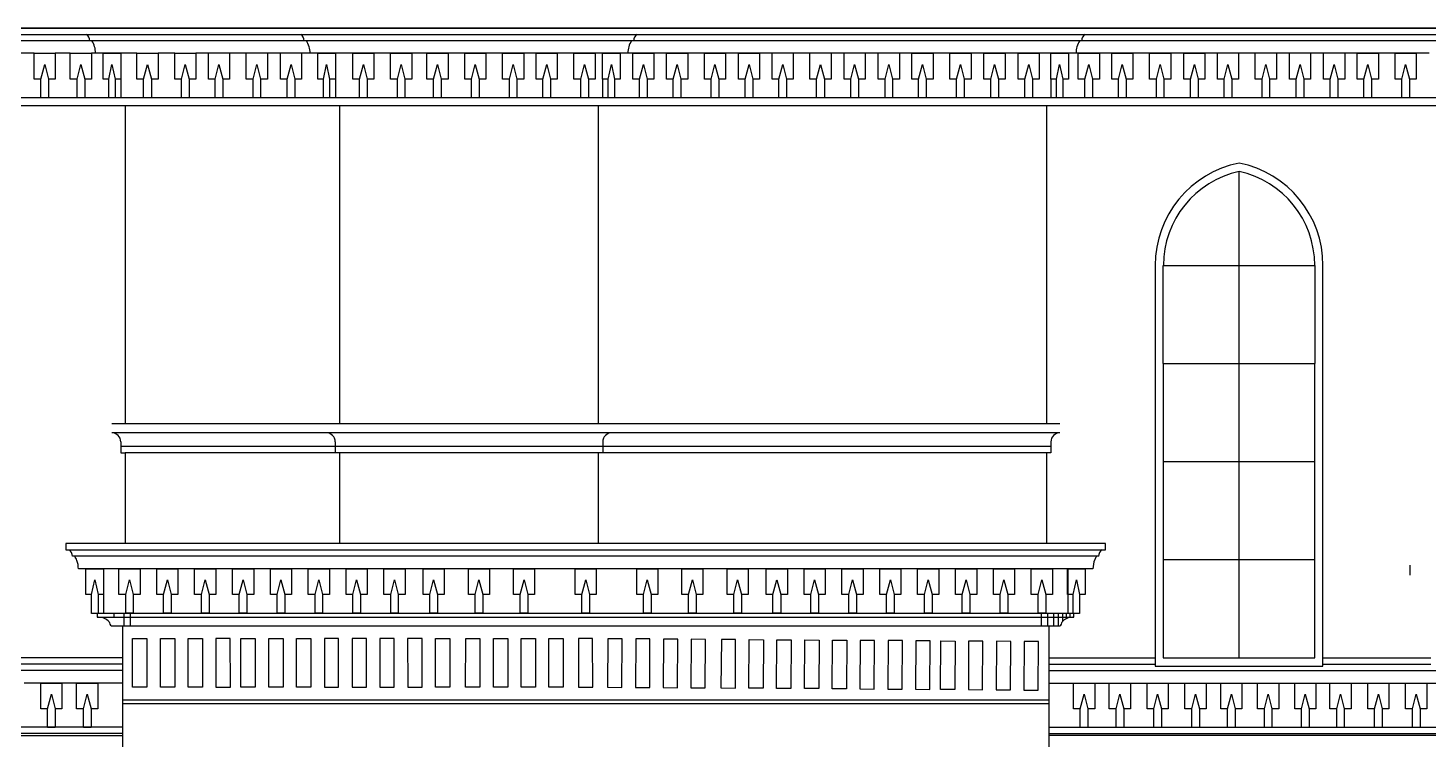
# Model space of a CAD drawing. Header units: inches. Extents: x 323.8 to 359.6, y 89.7 to 114.
# Drawn here: x 336.61 to 347.71, y 107.79 to 113.42 of the extents above; entities that cross this region are included whole.
import ezdxf

# ---------------------------------------------------------------- set-up
doc = ezdxf.new("R2010")
doc.units = ezdxf.units.IN
for name, color, linetype, lineweight in [('01_ORIGINAL_ENVELOPE', 7, 'Continuous', 25), ('02_ISLAMIC_WINDOWS', 7, 'Continuous', 25), ('05_ISLAMIC_FRIEZES', 7, 'Continuous', 25)]:
    doc.layers.add(name, color=color, linetype=linetype, lineweight=lineweight)

msp = doc.modelspace()

# ---------------------------------------------------------------- linework, layer by layer
at = {"layer": '01_ORIGINAL_ENVELOPE'}
for points in [[(348.734, 113.422), (345.019, 113.422), (337.05, 113.422), (333.334, 113.422)], [(333.334, 113.422), (333.384, 113.422), (337.05, 113.422), (345.019, 113.422), (348.685, 113.422), (348.734, 113.422)], [(333.334, 113.372), (337.05, 113.372), (345.019, 113.372), (348.734, 113.372)], [(333.334, 113.322), (337.104, 113.322), (344.965, 113.322), (348.734, 113.322)], [(336.663, 113.222), (336.531, 113.222)], [(336.663, 113.222), (336.831, 113.222)], [(336.95, 113.222), (336.831, 113.222)], [(336.95, 113.222), (337.118, 113.222)], [(337.478, 113.222), (337.15, 113.222), (337.118, 113.222)], [(337.349, 113.222), (337.349, 113.017)], [(337.478, 113.222), (337.645, 113.222)], [(337.778, 113.222), (337.645, 113.222)], [(337.778, 113.222), (337.945, 113.222)], [(338.044, 113.222), (337.945, 113.222)], [(338.212, 113.222), (338.044, 113.222)], [(338.344, 113.222), (338.212, 113.222)], [(338.512, 113.222), (338.344, 113.222)], [(338.615, 113.222), (338.512, 113.222)], [(338.783, 113.222), (338.615, 113.222)], [(342.511, 113.222), (338.783, 113.222)], [(342.679, 113.222), (342.511, 113.222)], [(342.811, 113.222), (342.679, 113.222)], [(342.979, 113.222), (342.811, 113.222)], [(343.081, 113.222), (342.979, 113.222)], [(343.249, 113.222), (343.081, 113.222)], [(343.352, 113.222), (343.249, 113.222)], [(343.52, 113.222), (343.352, 113.222)], [(343.619, 113.222), (343.52, 113.222)], [(343.787, 113.222), (343.619, 113.222)], [(343.919, 113.222), (343.787, 113.222)], [(344.087, 113.222), (343.919, 113.222)], [(344.189, 113.222), (344.087, 113.222)], [(344.357, 113.222), (344.189, 113.222)], [(344.46, 113.222), (344.357, 113.222)], [(344.628, 113.222), (344.46, 113.222)], [(346.039, 113.222), (344.919, 113.222), (344.628, 113.222)], [(346.207, 113.222), (346.039, 113.222)], [(346.339, 113.222), (346.207, 113.222)], [(346.507, 113.222), (346.339, 113.222)], [(346.61, 113.222), (346.507, 113.222)], [(346.778, 113.222), (346.61, 113.222)], [(346.881, 113.222), (346.778, 113.222)], [(347.049, 113.222), (346.881, 113.222)], [(347.147, 113.222), (347.049, 113.222)], [(347.315, 113.222), (347.147, 113.222)], [(347.447, 113.222), (347.315, 113.222)], [(347.615, 113.222), (347.447, 113.222)], [(347.718, 113.222), (347.615, 113.222)], [(337.349, 113.017), (337.349, 112.872)], [(337.35, 113.017), (337.35, 112.872)], [(339.05, 113.017), (339.05, 112.872)], [(341.168, 113.017), (341.168, 112.872)], [(344.719, 113.017), (344.719, 112.872)], [(336.477, 112.872), (336.717, 112.872)], [(336.717, 112.872), (336.777, 112.872)], [(336.777, 112.872), (337.004, 112.872)], [(337.004, 112.872), (337.064, 112.872)], [(337.064, 112.872), (337.255, 112.872)], [(337.255, 112.872), (337.3, 112.872), (337.305, 112.872)], [(337.305, 112.872), (337.349, 112.872)], [(337.349, 112.872), (337.349, 112.872)], [(337.349, 112.872), (337.35, 112.872)], [(337.35, 112.872), (337.531, 112.872)], [(337.531, 112.872), (337.592, 112.872)], [(337.592, 112.872), (337.831, 112.872)], [(337.831, 112.872), (337.892, 112.872)], [(337.892, 112.872), (338.098, 112.872)], [(338.098, 112.872), (338.158, 112.872)], [(338.158, 112.872), (338.398, 112.872)], [(338.398, 112.872), (338.458, 112.872)], [(338.458, 112.872), (338.668, 112.872)], [(338.668, 112.872), (338.729, 112.872)], [(338.729, 112.872), (338.955, 112.872)], [(338.955, 112.872), (339.005, 112.872)], [(339.005, 112.872), (339.05, 112.872)], [(339.05, 112.872), (339.242, 112.872)], [(339.242, 112.872), (339.302, 112.872)], [(339.302, 112.872), (339.542, 112.872)], [(339.542, 112.872), (339.602, 112.872)], [(339.602, 112.872), (339.829, 112.872)], [(339.829, 112.872), (339.889, 112.872)], [(339.889, 112.872), (340.129, 112.872)], [(340.129, 112.872), (340.189, 112.872)], [(340.189, 112.872), (340.429, 112.872)], [(340.429, 112.872), (340.489, 112.872)], [(340.489, 112.872), (340.695, 112.872)], [(340.695, 112.872), (340.755, 112.872)], [(340.755, 112.872), (340.995, 112.872)], [(340.995, 112.872), (341.055, 112.872)], [(341.055, 112.872), (341.168, 112.872)], [(341.168, 112.872), (341.213, 112.872)], [(341.213, 112.872), (341.263, 112.872)], [(341.263, 112.872), (341.461, 112.872)], [(341.461, 112.872), (341.521, 112.872)], [(341.521, 112.872), (341.727, 112.872)], [(341.727, 112.872), (341.788, 112.872)], [(341.788, 112.872), (342.027, 112.872)], [(342.027, 112.872), (342.088, 112.872)], [(342.088, 112.872), (342.298, 112.872)], [(342.298, 112.872), (342.359, 112.872)], [(342.359, 112.872), (342.564, 112.872)], [(342.564, 112.872), (342.625, 112.872)], [(342.625, 112.872), (342.864, 112.872)], [(342.864, 112.872), (342.925, 112.872)], [(342.925, 112.872), (343.135, 112.872)], [(343.135, 112.872), (343.196, 112.872)], [(343.196, 112.872), (343.406, 112.872)], [(343.406, 112.872), (343.466, 112.872)], [(343.466, 112.872), (343.672, 112.872)], [(343.672, 112.872), (343.733, 112.872)], [(343.733, 112.872), (343.972, 112.872)], [(343.972, 112.872), (344.033, 112.872)], [(344.033, 112.872), (344.243, 112.872)], [(344.243, 112.872), (344.304, 112.872)], [(344.304, 112.872), (344.514, 112.872)], [(344.514, 112.872), (344.574, 112.872)], [(344.574, 112.872), (344.719, 112.872)], [(344.719, 112.872), (344.764, 112.872)], [(344.764, 112.872), (344.769, 112.872), (344.814, 112.872)], [(344.814, 112.872), (344.989, 112.872)], [(344.989, 112.872), (345.05, 112.872)], [(345.05, 112.872), (345.256, 112.872)], [(345.256, 112.872), (345.316, 112.872)], [(345.316, 112.872), (345.556, 112.872)], [(345.556, 112.872), (345.616, 112.872)], [(345.616, 112.872), (345.826, 112.872)], [(345.826, 112.872), (345.887, 112.872)], [(345.887, 112.872), (346.093, 112.872)], [(346.093, 112.872), (346.153, 112.872)], [(346.153, 112.872), (346.393, 112.872)], [(346.393, 112.872), (346.453, 112.872)], [(346.453, 112.872), (346.664, 112.872)], [(346.664, 112.872), (346.724, 112.872)], [(346.724, 112.872), (346.934, 112.872)], [(346.934, 112.872), (346.995, 112.872)], [(346.995, 112.872), (347.201, 112.872)], [(347.201, 112.872), (347.261, 112.872)], [(347.261, 112.872), (347.501, 112.872)], [(347.501, 112.872), (347.561, 112.872)], [(347.561, 112.872), (347.771, 112.872)], [(337.384, 112.807), (337.3, 112.807), (333.334, 112.807)], [(337.384, 112.807), (337.384, 110.288)], [(339.084, 112.807), (337.384, 112.807)], [(339.084, 112.807), (339.084, 110.288)], [(341.133, 112.807), (339.084, 112.807)], [(341.133, 112.807), (341.133, 110.288)], [(344.684, 112.807), (341.133, 112.807)], [(344.684, 112.807), (344.684, 110.288)], [(348.734, 112.807), (344.769, 112.807), (344.684, 112.807)], [(337.384, 110.288), (337.278, 110.288)], [(339.084, 110.288), (338.978, 110.288), (337.384, 110.288)], [(341.133, 110.288), (339.084, 110.288)], [(344.684, 110.288), (341.133, 110.288)], [(344.791, 110.288), (344.684, 110.288)], [(344.791, 110.216), (339.084, 110.216), (338.978, 110.216), (337.278, 110.216)], [(337.349, 110.146), (337.349, 110.11)], [(339.049, 110.11), (337.349, 110.11)], [(337.349, 110.11), (337.349, 110.059), (337.384, 110.059)], [(337.384, 110.059), (337.384, 109.34)], [(339.049, 110.059), (337.384, 110.059)], [(339.049, 110.146), (339.049, 110.11)], [(339.049, 110.11), (339.049, 110.059)], [(341.169, 110.11), (339.084, 110.11), (339.049, 110.11)], [(339.084, 110.059), (339.049, 110.059)], [(339.084, 110.059), (339.084, 109.34)], [(341.133, 110.059), (339.084, 110.059)], [(341.133, 110.059), (341.133, 109.34)], [(341.169, 110.059), (341.133, 110.059)], [(341.169, 110.146), (341.169, 110.11)], [(341.169, 110.11), (341.169, 110.059)], [(344.72, 110.11), (341.169, 110.11)], [(344.684, 110.059), (341.169, 110.059)], [(344.72, 110.11), (344.72, 110.059), (344.684, 110.059)], [(344.684, 110.059), (344.684, 109.34)], [(344.72, 110.146), (344.72, 110.11)], [(337.384, 109.34), (336.914, 109.34), (336.914, 109.29), (345.153, 109.29), (345.153, 109.34), (344.684, 109.34)], [(339.084, 109.34), (337.384, 109.34)], [(341.133, 109.34), (339.084, 109.34)], [(344.684, 109.34), (341.133, 109.34)], [(345.099, 109.24), (344.999, 109.24), (337.068, 109.24), (336.968, 109.24)], [(337.074, 109.14), (337.014, 109.14)], [(337.214, 109.14), (337.074, 109.14)], [(337.214, 109.14), (337.214, 108.936)], [(337.214, 109.14), (337.214, 109.14)], [(337.335, 109.14), (337.214, 109.14)], [(337.503, 109.14), (337.335, 109.14)], [(337.635, 109.14), (337.503, 109.14)], [(337.803, 109.14), (337.635, 109.14)], [(337.935, 109.14), (337.803, 109.14)], [(338.103, 109.14), (337.935, 109.14)], [(338.235, 109.14), (338.103, 109.14)], [(338.403, 109.14), (338.235, 109.14)], [(338.535, 109.14), (338.403, 109.14)], [(338.703, 109.14), (338.535, 109.14)], [(338.835, 109.14), (338.703, 109.14)], [(339.003, 109.14), (338.835, 109.14)], [(339.135, 109.14), (339.003, 109.14)], [(339.303, 109.14), (339.135, 109.14)], [(339.435, 109.14), (339.303, 109.14)], [(339.603, 109.14), (339.435, 109.14)], [(339.745, 109.14), (339.603, 109.14)], [(339.913, 109.14), (339.745, 109.14)], [(340.105, 109.14), (339.913, 109.14)], [(340.272, 109.14), (340.105, 109.14)], [(340.461, 109.14), (340.272, 109.14)], [(340.629, 109.14), (340.461, 109.14)], [(340.95, 109.14), (340.629, 109.14)], [(341.118, 109.14), (340.95, 109.14)], [(341.438, 109.14), (341.118, 109.14)], [(341.606, 109.14), (341.438, 109.14)], [(341.795, 109.14), (341.606, 109.14)], [(341.963, 109.14), (341.795, 109.14)], [(342.155, 109.14), (341.963, 109.14)], [(342.322, 109.14), (342.155, 109.14)], [(342.464, 109.14), (342.322, 109.14)], [(342.632, 109.14), (342.464, 109.14)], [(342.764, 109.14), (342.632, 109.14)], [(342.932, 109.14), (342.764, 109.14)], [(343.064, 109.14), (342.932, 109.14)], [(343.232, 109.14), (343.064, 109.14)], [(343.364, 109.14), (343.232, 109.14)], [(343.532, 109.14), (343.364, 109.14)], [(343.664, 109.14), (343.532, 109.14)], [(343.832, 109.14), (343.664, 109.14)], [(343.964, 109.14), (343.832, 109.14)], [(344.132, 109.14), (343.964, 109.14)], [(344.264, 109.14), (344.132, 109.14)], [(344.432, 109.14), (344.264, 109.14)], [(344.564, 109.14), (344.432, 109.14)], [(344.732, 109.14), (344.564, 109.14)], [(344.852, 109.14), (344.732, 109.14)], [(344.853, 109.14), (344.852, 109.14)], [(344.853, 109.14), (344.853, 108.936)], [(344.992, 109.14), (344.853, 109.14)], [(345.053, 109.14), (344.992, 109.14)], [(337.214, 108.936), (337.214, 108.79)], [(344.853, 108.936), (344.853, 108.79)], [(337.164, 108.788), (337.164, 108.79), (337.17, 108.79)], [(337.164, 108.788), (337.164, 108.757), (337.295, 108.757)], [(337.17, 108.79), (337.214, 108.79)], [(337.214, 108.79), (337.269, 108.79), (337.295, 108.79)], [(337.295, 108.79), (337.295, 108.757)], [(337.295, 108.79), (337.373, 108.79)], [(337.295, 108.757), (337.295, 108.755)], [(337.295, 108.757), (337.373, 108.757)], [(337.373, 108.79), (337.373, 108.757)], [(337.373, 108.79), (337.389, 108.79)], [(337.373, 108.757), (337.373, 108.692)], [(337.373, 108.757), (337.425, 108.757)], [(337.389, 108.79), (337.425, 108.79)], [(337.425, 108.79), (337.425, 108.789)], [(337.425, 108.79), (337.449, 108.79)], [(337.425, 108.789), (337.425, 108.757)], [(337.425, 108.757), (337.425, 108.689)], [(337.425, 108.757), (344.642, 108.757)], [(337.449, 108.79), (337.689, 108.79)], [(337.689, 108.79), (337.749, 108.79)], [(337.749, 108.79), (337.989, 108.79)], [(337.989, 108.79), (338.049, 108.79)], [(338.049, 108.79), (338.289, 108.79)], [(338.289, 108.79), (338.349, 108.79)], [(338.349, 108.79), (338.589, 108.79)], [(338.589, 108.79), (338.649, 108.79)], [(338.649, 108.79), (338.889, 108.79)], [(338.889, 108.79), (338.949, 108.79)], [(338.949, 108.79), (339.189, 108.79)], [(339.189, 108.79), (339.249, 108.79)], [(339.249, 108.79), (339.489, 108.79)], [(339.489, 108.79), (339.549, 108.79)], [(339.549, 108.79), (339.799, 108.79)], [(339.799, 108.79), (339.859, 108.79)], [(339.859, 108.79), (340.158, 108.79)], [(340.158, 108.79), (340.219, 108.79)], [(340.219, 108.79), (340.515, 108.79)], [(340.515, 108.79), (340.575, 108.79)], [(340.575, 108.79), (341.003, 108.79)], [(341.003, 108.79), (341.064, 108.79)], [(341.064, 108.79), (341.492, 108.79)], [(341.492, 108.79), (341.552, 108.79)], [(341.552, 108.79), (341.849, 108.79)], [(341.849, 108.79), (341.909, 108.79)], [(341.909, 108.79), (342.208, 108.79)], [(342.208, 108.79), (342.269, 108.79)], [(342.269, 108.79), (342.518, 108.79)], [(342.518, 108.79), (342.579, 108.79)], [(342.579, 108.79), (342.818, 108.79)], [(342.818, 108.79), (342.879, 108.79)], [(342.879, 108.79), (343.118, 108.79)], [(343.118, 108.79), (343.179, 108.79)], [(343.179, 108.79), (343.418, 108.79)], [(343.418, 108.79), (343.479, 108.79)], [(343.479, 108.79), (343.718, 108.79)], [(343.718, 108.79), (343.779, 108.79)], [(343.779, 108.79), (344.018, 108.79)], [(344.018, 108.79), (344.079, 108.79)], [(344.079, 108.79), (344.318, 108.79)], [(344.318, 108.79), (344.378, 108.79)], [(344.378, 108.79), (344.618, 108.79)], [(344.618, 108.79), (344.642, 108.79)], [(344.642, 108.79), (344.642, 108.789)], [(344.642, 108.79), (344.679, 108.79)], [(344.642, 108.789), (344.642, 108.757)], [(344.642, 108.757), (344.642, 108.689)], [(344.642, 108.757), (344.694, 108.757)], [(344.679, 108.79), (344.694, 108.79)], [(344.694, 108.79), (344.694, 108.757)], [(344.694, 108.79), (344.741, 108.79)], [(344.694, 108.757), (344.694, 108.692)], [(344.694, 108.757), (344.741, 108.757)], [(344.741, 108.79), (344.741, 108.757)], [(344.741, 108.79), (344.778, 108.79)], [(344.741, 108.757), (344.741, 108.689)], [(344.741, 108.757), (344.778, 108.757)], [(344.778, 108.79), (344.778, 108.757)], [(344.778, 108.79), (344.798, 108.79), (344.812, 108.79)], [(344.778, 108.757), (344.778, 108.689)], [(344.778, 108.757), (344.812, 108.757)], [(344.812, 108.79), (344.812, 108.757)], [(344.812, 108.79), (344.84, 108.79)], [(344.812, 108.757), (344.812, 108.725)], [(344.812, 108.757), (344.84, 108.757)], [(344.84, 108.79), (344.84, 108.757)], [(344.84, 108.79), (344.853, 108.79)], [(344.84, 108.757), (344.84, 108.744)], [(344.84, 108.757), (344.87, 108.757)], [(344.853, 108.79), (344.87, 108.79)], [(344.87, 108.79), (344.87, 108.757)], [(344.87, 108.79), (344.897, 108.79)], [(344.87, 108.757), (344.87, 108.754)], [(344.87, 108.757), (344.898, 108.757)], [(344.897, 108.79), (344.898, 108.79)], [(344.898, 108.79), (344.898, 108.788)], [(344.898, 108.79), (344.903, 108.79), (344.903, 108.788)], [(344.898, 108.757), (344.903, 108.757), (344.903, 108.788)], [(344.898, 108.788), (344.898, 108.757)], [(337.277, 108.689), (337.364, 108.689)], [(337.364, 108.689), (337.364, 108.436)], [(337.364, 108.689), (337.425, 108.689)], [(337.425, 108.689), (344.642, 108.689)], [(344.642, 108.689), (344.703, 108.689)], [(344.703, 108.689), (344.703, 108.436)], [(344.703, 108.689), (344.741, 108.689)], [(344.741, 108.689), (344.778, 108.689)], [(344.778, 108.689), (344.79, 108.689)], [(337.364, 108.436), (336.523, 108.436)], [(337.364, 108.386), (336.523, 108.386)], [(337.364, 108.436), (337.364, 108.386)], [(337.364, 108.386), (337.364, 108.336)], [(344.703, 108.436), (344.703, 108.386)], [(344.703, 108.436), (345.546, 108.436)], [(344.703, 108.386), (344.703, 108.336)], [(344.703, 108.386), (345.546, 108.386)], [(346.876, 108.436), (347.732, 108.436)], [(346.876, 108.386), (347.732, 108.386)], [(337.364, 108.336), (332.851, 108.336)], [(337.364, 108.336), (337.364, 108.236)], [(344.703, 108.336), (344.703, 108.236)], [(344.703, 108.336), (349.216, 108.336)], [(336.716, 108.236), (336.584, 108.236)], [(336.884, 108.236), (336.716, 108.236)], [(337, 108.236), (336.884, 108.236)], [(337.168, 108.236), (337, 108.236)], [(337.364, 108.236), (337.168, 108.236)], [(337.364, 108.236), (337.364, 108.101)], [(344.703, 108.236), (344.703, 108.101)], [(344.703, 108.236), (344.899, 108.236)], [(344.899, 108.236), (345.067, 108.236)], [(345.067, 108.236), (345.182, 108.236)], [(345.182, 108.236), (345.35, 108.236)], [(345.35, 108.236), (345.482, 108.236)], [(345.482, 108.236), (345.65, 108.236)], [(345.65, 108.236), (345.782, 108.236)], [(345.782, 108.236), (345.95, 108.236)], [(345.95, 108.236), (346.066, 108.236)], [(346.066, 108.236), (346.234, 108.236)], [(346.234, 108.236), (346.358, 108.236)], [(346.358, 108.236), (346.526, 108.236)], [(346.526, 108.236), (346.653, 108.236)], [(346.653, 108.236), (346.82, 108.236)], [(346.82, 108.236), (346.931, 108.236)], [(346.931, 108.236), (347.099, 108.236)], [(347.099, 108.236), (347.231, 108.236)], [(347.231, 108.236), (347.399, 108.236)], [(347.399, 108.236), (347.531, 108.236)], [(347.531, 108.236), (347.699, 108.236)], [(347.699, 108.236), (347.831, 108.236)], [(337.364, 108.101), (337.364, 108.072)], [(344.703, 108.101), (337.364, 108.101)], [(337.364, 108.072), (337.364, 107.886)], [(344.703, 108.072), (337.364, 108.072)], [(344.703, 108.101), (344.703, 108.072)], [(344.703, 108.072), (344.703, 107.886)], [(337.364, 107.836), (333.067, 107.836), (333.047, 107.836)], [(336.77, 107.886), (336.53, 107.886)], [(336.83, 107.886), (336.77, 107.886)], [(337.054, 107.886), (336.83, 107.886)], [(337.114, 107.886), (337.054, 107.886)], [(337.364, 107.886), (337.114, 107.886)], [(337.364, 107.886), (337.364, 107.836)], [(337.364, 107.836), (337.364, 107.821)], [(344.703, 107.886), (344.703, 107.836)], [(344.703, 107.886), (344.952, 107.886)], [(344.703, 107.836), (344.703, 107.821)], [(344.703, 107.836), (349, 107.836), (349.02, 107.836)], [(344.952, 107.886), (345.013, 107.886)], [(345.013, 107.886), (345.236, 107.886)], [(345.236, 107.886), (345.297, 107.886)], [(345.297, 107.886), (345.536, 107.886)], [(345.536, 107.886), (345.597, 107.886)], [(345.597, 107.886), (345.836, 107.886)], [(345.836, 107.886), (345.897, 107.886)], [(345.897, 107.886), (346.12, 107.886)], [(346.12, 107.886), (346.18, 107.886)], [(346.18, 107.886), (346.412, 107.886)], [(346.412, 107.886), (346.472, 107.886)], [(346.472, 107.886), (346.706, 107.886)], [(346.706, 107.886), (346.767, 107.886)], [(346.767, 107.886), (346.985, 107.886)], [(346.985, 107.886), (347.045, 107.886)], [(347.045, 107.886), (347.285, 107.886)], [(347.285, 107.886), (347.345, 107.886)], [(347.345, 107.886), (347.585, 107.886)], [(347.585, 107.886), (347.645, 107.886)], [(347.645, 107.886), (347.885, 107.886)], [(333.134, 107.821), (337.364, 107.821)], [(337.364, 107.821), (337.364, 107.237)], [(344.703, 107.821), (344.703, 107.237)], [(348.932, 107.821), (344.703, 107.821)]]:
    msp.add_lwpolyline(points, dxfattribs=at)
for points in [[(337.444, 108.204), (337.444, 108.588), (337.557, 108.588), (337.557, 108.204)], [(337.664, 108.204), (337.664, 108.588), (337.777, 108.588), (337.777, 108.204)], [(337.884, 108.204), (337.884, 108.588), (337.997, 108.588), (337.997, 108.204)], [(338.104, 108.588), (338.104, 108.204), (338.218, 108.204), (338.217, 108.588)], [(338.302, 108.204), (338.302, 108.588), (338.416, 108.588), (338.415, 108.204)], [(338.523, 108.204), (338.523, 108.588), (338.636, 108.588), (338.636, 108.204)], [(338.743, 108.204), (338.743, 108.588), (338.856, 108.588), (338.856, 108.204)], [(338.963, 108.588), (338.963, 108.204), (339.076, 108.204), (339.076, 108.588)], [(339.183, 108.588), (339.183, 108.204), (339.296, 108.204), (339.296, 108.588)], [(339.403, 108.588), (339.403, 108.204), (339.516, 108.204), (339.516, 108.588)], [(339.623, 108.588), (339.624, 108.204), (339.737, 108.204), (339.737, 108.588)], [(339.844, 108.204), (339.844, 108.588), (339.957, 108.588), (339.957, 108.204)], [(340.082, 108.204), (340.083, 108.588), (340.196, 108.588), (340.196, 108.204)], [(340.303, 108.204), (340.303, 108.588), (340.416, 108.588), (340.416, 108.204)], [(340.523, 108.204), (340.523, 108.588), (340.636, 108.588), (340.636, 108.204)], [(340.743, 108.204), (340.743, 108.588), (340.856, 108.588), (340.856, 108.204)], [(340.976, 108.588), (340.976, 108.204), (341.09, 108.204), (341.089, 108.588)], [(341.207, 108.203), (341.321, 108.202), (341.323, 108.586), (341.21, 108.587)], [(341.428, 108.201), (341.541, 108.201), (341.543, 108.585), (341.43, 108.585)], [(341.648, 108.2), (341.761, 108.199), (341.763, 108.583), (341.65, 108.584)], [(341.868, 108.199), (341.981, 108.198), (341.983, 108.582), (341.87, 108.583)], [(342.106, 108.197), (342.22, 108.196), (342.222, 108.581), (342.109, 108.581)], [(342.327, 108.196), (342.329, 108.58), (342.442, 108.579), (342.44, 108.195)], [(342.547, 108.194), (342.549, 108.578), (342.663, 108.578), (342.66, 108.193)], [(342.767, 108.193), (342.77, 108.577), (342.883, 108.576), (342.88, 108.192)], [(342.987, 108.191), (342.99, 108.575), (343.103, 108.575), (343.1, 108.19)], [(343.207, 108.19), (343.321, 108.189), (343.323, 108.573), (343.21, 108.574)], [(343.428, 108.188), (343.541, 108.188), (343.543, 108.572), (343.43, 108.573)], [(343.648, 108.187), (343.761, 108.186), (343.763, 108.571), (343.65, 108.571)], [(343.846, 108.186), (343.848, 108.57), (343.961, 108.569), (343.959, 108.185)], [(344.066, 108.184), (344.179, 108.183), (344.181, 108.568), (344.068, 108.568)], [(344.286, 108.183), (344.399, 108.182), (344.402, 108.566), (344.288, 108.567)], [(344.506, 108.181), (344.619, 108.181), (344.622, 108.565), (344.509, 108.566)]]:
    msp.add_lwpolyline(points, close=True, dxfattribs=at)
for centre, radius, start, end in [((337.041, 113.32), 0.0627, 1.3525, 55.1465), ((336.968, 113.223), 0.182, 359.7438, 33.0497), ((338.741, 113.32), 0.0627, 1.3525, 55.1465), ((338.668, 113.223), 0.182, 359.7438, 33.0497), ((341.55, 113.223), 0.182, 146.9503, 180.2562), ((341.477, 113.32), 0.0627, 124.8535, 178.6475), ((345.101, 113.223), 0.182, 146.9503, 180.2562), ((345.027, 113.32), 0.0627, 124.8535, 178.6475), ((337.278, 110.146), 0.0713, 0, 90), ((338.978, 110.146), 0.0713, 0, 90), ((341.24, 110.146), 0.0713, 90, 180), ((344.791, 110.146), 0.0713, 90, 180), ((336.905, 109.239), 0.0627, 1.3525, 55.1465), ((345.161, 109.239), 0.0627, 124.8535, 178.6475), ((336.832, 109.141), 0.182, 21.4647, 33.0497), ((336.832, 109.141), 0.182, 359.7438, 21.4647), ((345.235, 109.141), 0.182, 156.4378, 180.2562), ((345.235, 109.141), 0.182, 146.9503, 156.4378), ((349.568, 109.089), 2.005, 177.6852, 179.6237), ((349.568, 109.089), 2.005, 179.6237, 180.0002), ((337.173, 108.638), 0.119, 44.5469, 89.0136), ((337.294, 108.721), 0.0357, 179.1071, 241.5738), ((344.773, 108.721), 0.0357, 298.4262, 0.8929), ((344.893, 108.638), 0.119, 90.9864, 135.4531)]:
    msp.add_arc(centre, radius, start, end, dxfattribs=at)
at = {"layer": '02_ISLAMIC_WINDOWS'}
for points in [[(346.211, 111.543), (346.211, 112.287)], [(345.546, 111.543), (345.546, 108.436)], [(345.611, 110.766), (345.611, 111.543), (346.211, 111.543)], [(346.211, 110.766), (346.211, 111.543)], [(346.211, 111.543), (346.811, 111.543), (346.811, 110.766)], [(346.876, 108.436), (346.876, 111.543)], [(345.611, 110.766), (345.611, 109.99)], [(345.611, 110.766), (346.211, 110.766)], [(346.211, 109.99), (346.211, 110.766)], [(346.211, 110.766), (346.811, 110.766)], [(346.811, 109.99), (346.811, 110.766)], [(345.611, 109.99), (345.611, 109.213)], [(345.611, 109.99), (346.211, 109.99)], [(346.211, 109.213), (346.211, 109.99)], [(346.211, 109.99), (346.811, 109.99)], [(346.811, 109.213), (346.811, 109.99)], [(345.611, 109.213), (346.211, 109.213)], [(345.611, 109.213), (345.611, 108.436), (346.211, 108.436)], [(346.211, 108.436), (346.811, 108.436), (346.811, 109.213)], [(346.211, 108.436), (346.211, 109.213)], [(346.211, 109.213), (346.811, 109.213)], [(345.546, 108.436), (345.546, 108.386)], [(345.546, 108.386), (345.546, 108.371), (346.876, 108.371), (346.876, 108.386)], [(346.876, 108.386), (346.876, 108.436)]]:
    msp.add_lwpolyline(points, dxfattribs=at)
for centre, radius, start, end in [((346.373, 111.543), 0.826, 101.2557, 180), ((346.373, 111.543), 0.761, 102.231, 180), ((346.05, 111.543), 0.826, 0, 78.7443), ((346.05, 111.543), 0.761, 0, 77.769)]:
    msp.add_arc(centre, radius, start, end, dxfattribs=at)
at = {"layer": '05_ISLAMIC_FRIEZES'}
for points in [[(336.717, 113.018), (336.663, 113.018), (336.663, 113.222)], [(336.831, 113.222), (336.831, 113.018), (336.777, 113.018)], [(337.004, 113.018), (336.95, 113.018), (336.95, 113.222)], [(337.118, 113.222), (337.118, 113.018), (337.064, 113.018)], [(337.255, 113.017), (337.21, 113.017), (337.21, 113.222), (337.35, 113.222), (337.35, 113.017)], [(337.531, 113.018), (337.478, 113.018), (337.478, 113.222)], [(337.645, 113.222), (337.645, 113.018), (337.592, 113.018)], [(337.831, 113.018), (337.778, 113.018), (337.778, 113.222)], [(337.945, 113.222), (337.945, 113.018), (337.892, 113.018)], [(338.098, 113.018), (338.044, 113.018), (338.044, 113.222)], [(338.212, 113.222), (338.212, 113.018), (338.158, 113.018)], [(338.398, 113.018), (338.344, 113.018), (338.344, 113.222)], [(338.512, 113.222), (338.512, 113.018), (338.458, 113.018)], [(338.668, 113.018), (338.615, 113.018), (338.615, 113.222)], [(338.783, 113.222), (338.783, 113.018), (338.729, 113.018)], [(338.955, 113.017), (338.91, 113.017), (338.91, 113.222), (339.05, 113.222), (339.05, 113.017)], [(339.242, 113.018), (339.188, 113.018), (339.188, 113.222), (339.356, 113.222), (339.356, 113.018), (339.302, 113.018)], [(339.542, 113.018), (339.488, 113.018), (339.488, 113.222), (339.656, 113.222), (339.656, 113.018), (339.602, 113.018)], [(339.829, 113.018), (339.775, 113.018), (339.775, 113.222), (339.943, 113.222), (339.943, 113.018), (339.889, 113.018)], [(340.129, 113.018), (340.075, 113.018), (340.075, 113.222), (340.243, 113.222), (340.243, 113.018), (340.189, 113.018)], [(340.429, 113.018), (340.375, 113.018), (340.375, 113.222), (340.543, 113.222), (340.543, 113.018), (340.489, 113.018)], [(340.695, 113.018), (340.641, 113.018), (340.641, 113.222), (340.809, 113.222), (340.809, 113.018), (340.755, 113.018)], [(340.995, 113.018), (340.941, 113.018), (340.941, 113.222), (341.109, 113.222), (341.109, 113.018), (341.055, 113.018)], [(341.168, 113.017), (341.168, 113.222), (341.308, 113.222), (341.308, 113.017), (341.263, 113.017)], [(341.461, 113.018), (341.407, 113.018), (341.407, 113.222), (341.575, 113.222), (341.575, 113.018), (341.521, 113.018)], [(341.727, 113.018), (341.674, 113.018), (341.674, 113.222), (341.842, 113.222), (341.842, 113.018), (341.788, 113.018)], [(342.027, 113.018), (341.974, 113.018), (341.974, 113.222), (342.142, 113.222), (342.142, 113.018), (342.088, 113.018)], [(342.298, 113.018), (342.244, 113.018), (342.244, 113.222), (342.412, 113.222), (342.412, 113.018), (342.359, 113.018)], [(342.564, 113.018), (342.511, 113.018), (342.511, 113.222)], [(342.679, 113.222), (342.679, 113.018), (342.625, 113.018)], [(342.864, 113.018), (342.811, 113.018), (342.811, 113.222)], [(342.979, 113.222), (342.979, 113.018), (342.925, 113.018)], [(343.135, 113.018), (343.081, 113.018), (343.081, 113.222)], [(343.249, 113.222), (343.249, 113.018), (343.196, 113.018)], [(343.406, 113.018), (343.352, 113.018), (343.352, 113.222)], [(343.52, 113.222), (343.52, 113.018), (343.466, 113.018)], [(343.619, 113.222), (343.619, 113.222), (343.787, 113.222), (343.787, 113.222)], [(343.672, 113.018), (343.619, 113.018), (343.619, 113.222)], [(343.787, 113.222), (343.787, 113.018), (343.733, 113.018)], [(343.919, 113.222), (343.919, 113.222), (344.087, 113.222), (344.087, 113.222)], [(343.972, 113.018), (343.919, 113.018), (343.919, 113.222)], [(344.087, 113.222), (344.087, 113.018), (344.033, 113.018)], [(344.189, 113.222), (344.189, 113.222), (344.357, 113.222), (344.357, 113.222)], [(344.243, 113.018), (344.189, 113.018), (344.189, 113.222)], [(344.357, 113.222), (344.357, 113.018), (344.304, 113.018)], [(344.46, 113.222), (344.46, 113.222), (344.628, 113.222), (344.628, 113.222)], [(344.514, 113.018), (344.46, 113.018), (344.46, 113.222)], [(344.628, 113.222), (344.628, 113.018), (344.574, 113.018)], [(344.719, 113.017), (344.719, 113.222), (344.859, 113.222), (344.859, 113.017), (344.814, 113.017)], [(344.989, 113.018), (344.936, 113.018), (344.936, 113.222), (345.104, 113.222), (345.104, 113.018), (345.05, 113.018)], [(345.256, 113.018), (345.202, 113.018), (345.202, 113.222), (345.37, 113.222), (345.37, 113.018), (345.316, 113.018)], [(345.556, 113.018), (345.502, 113.018), (345.502, 113.222), (345.67, 113.222), (345.67, 113.018), (345.616, 113.018)], [(345.826, 113.018), (345.773, 113.018), (345.773, 113.222), (345.941, 113.222), (345.941, 113.018), (345.887, 113.018)], [(346.093, 113.018), (346.039, 113.018), (346.039, 113.222)], [(346.207, 113.222), (346.207, 113.018), (346.153, 113.018)], [(346.393, 113.018), (346.339, 113.018), (346.339, 113.222)], [(346.507, 113.222), (346.507, 113.018), (346.453, 113.018)], [(346.664, 113.018), (346.61, 113.018), (346.61, 113.222)], [(346.778, 113.222), (346.778, 113.018), (346.724, 113.018)], [(346.934, 113.018), (346.881, 113.018), (346.881, 113.222)], [(347.049, 113.222), (347.049, 113.018), (346.995, 113.018)], [(347.147, 113.222), (347.147, 113.222), (347.315, 113.222), (347.315, 113.222)], [(347.201, 113.018), (347.147, 113.018), (347.147, 113.222)], [(347.315, 113.222), (347.315, 113.018), (347.261, 113.018)], [(347.447, 113.222), (347.447, 113.222), (347.615, 113.222), (347.615, 113.222)], [(347.501, 113.018), (347.447, 113.018), (347.447, 113.222)], [(347.615, 113.222), (347.615, 113.018), (347.561, 113.018)], [(336.717, 113.018), (336.747, 113.134), (336.777, 113.018)], [(337.004, 113.018), (337.034, 113.134), (337.064, 113.018)], [(337.255, 113.017), (337.28, 113.134), (337.305, 113.017)], [(337.531, 113.018), (337.561, 113.134), (337.592, 113.018)], [(337.831, 113.018), (337.861, 113.134), (337.892, 113.018)], [(338.098, 113.018), (338.128, 113.134), (338.158, 113.018)], [(338.398, 113.018), (338.428, 113.134), (338.458, 113.018)], [(338.668, 113.018), (338.699, 113.134), (338.729, 113.018)], [(338.955, 113.017), (338.98, 113.134), (339.005, 113.017)], [(339.242, 113.018), (339.272, 113.134), (339.302, 113.018)], [(339.542, 113.018), (339.572, 113.134), (339.602, 113.018)], [(339.829, 113.018), (339.859, 113.134), (339.889, 113.018)], [(340.129, 113.018), (340.159, 113.134), (340.189, 113.018)], [(340.429, 113.018), (340.459, 113.134), (340.489, 113.018)], [(340.695, 113.018), (340.725, 113.134), (340.755, 113.018)], [(340.995, 113.018), (341.025, 113.134), (341.055, 113.018)], [(341.213, 113.017), (341.238, 113.134), (341.263, 113.017)], [(341.461, 113.018), (341.491, 113.134), (341.521, 113.018)], [(341.727, 113.018), (341.758, 113.134), (341.788, 113.018)], [(342.027, 113.018), (342.058, 113.134), (342.088, 113.018)], [(342.298, 113.018), (342.328, 113.134), (342.359, 113.018)], [(342.564, 113.018), (342.595, 113.134), (342.625, 113.018)], [(342.864, 113.018), (342.895, 113.134), (342.925, 113.018)], [(343.135, 113.018), (343.165, 113.134), (343.196, 113.018)], [(343.406, 113.018), (343.436, 113.134), (343.466, 113.018)], [(343.672, 113.018), (343.703, 113.134), (343.733, 113.018)], [(343.972, 113.018), (344.003, 113.134), (344.033, 113.018)], [(344.243, 113.018), (344.273, 113.134), (344.304, 113.018)], [(344.514, 113.018), (344.544, 113.134), (344.574, 113.018)], [(344.764, 113.017), (344.789, 113.134), (344.814, 113.017)], [(344.989, 113.018), (345.02, 113.134), (345.05, 113.018)], [(345.256, 113.018), (345.286, 113.134), (345.316, 113.018)], [(345.556, 113.018), (345.586, 113.134), (345.616, 113.018)], [(345.826, 113.018), (345.857, 113.134), (345.887, 113.018)], [(346.093, 113.018), (346.123, 113.134), (346.153, 113.018)], [(346.393, 113.018), (346.423, 113.134), (346.453, 113.018)], [(346.664, 113.018), (346.694, 113.134), (346.724, 113.018)], [(346.934, 113.018), (346.965, 113.134), (346.995, 113.018)], [(347.201, 113.018), (347.231, 113.134), (347.261, 113.018)], [(347.501, 113.018), (347.531, 113.134), (347.561, 113.018)], [(336.717, 112.872), (336.717, 113.018)], [(336.777, 113.018), (336.777, 112.872)], [(337.004, 112.872), (337.004, 113.018)], [(337.064, 113.018), (337.064, 112.872)], [(337.255, 112.872), (337.255, 113.017)], [(337.305, 113.017), (337.305, 112.872)], [(337.349, 113.017), (337.305, 113.017)], [(337.35, 113.017), (337.349, 113.017)], [(337.531, 112.872), (337.531, 113.018)], [(337.592, 113.018), (337.592, 112.872)], [(337.831, 112.872), (337.831, 113.018)], [(337.892, 113.018), (337.892, 112.872)], [(338.098, 112.872), (338.098, 113.018)], [(338.158, 113.018), (338.158, 112.872)], [(338.398, 112.872), (338.398, 113.018)], [(338.458, 113.018), (338.458, 112.872)], [(338.668, 112.872), (338.668, 113.018)], [(338.729, 113.018), (338.729, 112.872)], [(338.955, 112.872), (338.955, 113.017)], [(339.005, 113.017), (339.005, 112.872)], [(339.05, 113.017), (339.005, 113.017)], [(339.242, 112.872), (339.242, 113.018)], [(339.302, 113.018), (339.302, 112.872)], [(339.542, 112.872), (339.542, 113.018)], [(339.602, 113.018), (339.602, 112.872)], [(339.829, 112.872), (339.829, 113.018)], [(339.889, 113.018), (339.889, 112.872)], [(340.129, 112.872), (340.129, 113.018)], [(340.189, 113.018), (340.189, 112.872)], [(340.429, 112.872), (340.429, 113.018)], [(340.489, 113.018), (340.489, 112.872)], [(340.695, 112.872), (340.695, 113.018)], [(340.755, 113.018), (340.755, 112.872)], [(340.995, 112.872), (340.995, 113.018)], [(341.055, 113.018), (341.055, 112.872)], [(341.213, 113.017), (341.168, 113.017)], [(341.213, 112.872), (341.213, 113.017)], [(341.263, 113.017), (341.263, 112.872)], [(341.461, 112.872), (341.461, 113.018)], [(341.521, 113.018), (341.521, 112.872)], [(341.727, 112.872), (341.727, 113.018)], [(341.788, 113.018), (341.788, 112.872)], [(342.027, 112.872), (342.027, 113.018)], [(342.088, 113.018), (342.088, 112.872)], [(342.298, 112.872), (342.298, 113.018)], [(342.359, 113.018), (342.359, 112.872)], [(342.564, 112.872), (342.564, 113.018)], [(342.625, 113.018), (342.625, 112.872)], [(342.864, 112.872), (342.864, 113.018)], [(342.925, 113.018), (342.925, 112.872)], [(343.135, 112.872), (343.135, 113.018)], [(343.196, 113.018), (343.196, 112.872)], [(343.406, 112.872), (343.406, 113.018)], [(343.466, 113.018), (343.466, 112.872)], [(343.672, 112.872), (343.672, 113.018)], [(343.733, 113.018), (343.733, 112.872)], [(343.972, 112.872), (343.972, 113.018)], [(344.033, 113.018), (344.033, 112.872)], [(344.243, 112.872), (344.243, 113.018)], [(344.304, 113.018), (344.304, 112.872)], [(344.514, 112.872), (344.514, 113.018)], [(344.574, 113.018), (344.574, 112.872)], [(344.764, 113.017), (344.719, 113.017)], [(344.764, 112.872), (344.764, 113.017)], [(344.814, 113.017), (344.814, 112.872)], [(344.989, 112.872), (344.989, 113.018)], [(345.05, 113.018), (345.05, 112.872)], [(345.256, 112.872), (345.256, 113.018)], [(345.316, 113.018), (345.316, 112.872)], [(345.556, 112.872), (345.556, 113.018)], [(345.616, 113.018), (345.616, 112.872)], [(345.826, 112.872), (345.826, 113.018)], [(345.887, 113.018), (345.887, 112.872)], [(346.093, 112.872), (346.093, 113.018)], [(346.153, 113.018), (346.153, 112.872)], [(346.393, 112.872), (346.393, 113.018)], [(346.453, 113.018), (346.453, 112.872)], [(346.664, 112.872), (346.664, 113.018)], [(346.724, 113.018), (346.724, 112.872)], [(346.934, 112.872), (346.934, 113.018)], [(346.995, 113.018), (346.995, 112.872)], [(347.201, 112.872), (347.201, 113.018)], [(347.261, 113.018), (347.261, 112.872)], [(347.501, 112.872), (347.501, 113.018)], [(347.561, 113.018), (347.561, 112.872)], [(336.777, 112.872), (336.777, 112.87), (336.717, 112.87), (336.717, 112.872)], [(337.064, 112.872), (337.064, 112.87), (337.004, 112.87), (337.004, 112.872)], [(337.305, 112.872), (337.305, 112.869), (337.255, 112.869), (337.255, 112.872)], [(337.592, 112.872), (337.592, 112.87), (337.531, 112.87), (337.531, 112.872)], [(337.892, 112.872), (337.892, 112.87), (337.831, 112.87), (337.831, 112.872)], [(338.158, 112.872), (338.158, 112.87), (338.098, 112.87), (338.098, 112.872)], [(338.458, 112.872), (338.458, 112.87), (338.398, 112.87), (338.398, 112.872)], [(338.729, 112.872), (338.729, 112.87), (338.668, 112.87), (338.668, 112.872)], [(339.005, 112.872), (339.005, 112.869), (338.955, 112.869), (338.955, 112.872)], [(339.302, 112.872), (339.302, 112.87), (339.242, 112.87), (339.242, 112.872)], [(339.602, 112.872), (339.602, 112.87), (339.542, 112.87), (339.542, 112.872)], [(339.889, 112.872), (339.889, 112.87), (339.829, 112.87), (339.829, 112.872)], [(340.189, 112.872), (340.189, 112.87), (340.129, 112.87), (340.129, 112.872)], [(340.489, 112.872), (340.489, 112.87), (340.429, 112.87), (340.429, 112.872)], [(340.755, 112.872), (340.755, 112.87), (340.695, 112.87), (340.695, 112.872)], [(341.055, 112.872), (341.055, 112.87), (340.995, 112.87), (340.995, 112.872)], [(341.263, 112.872), (341.263, 112.869), (341.213, 112.869), (341.213, 112.872)], [(341.521, 112.872), (341.521, 112.87), (341.461, 112.87), (341.461, 112.872)], [(341.788, 112.872), (341.788, 112.87), (341.727, 112.87), (341.727, 112.872)], [(342.088, 112.872), (342.088, 112.87), (342.027, 112.87), (342.027, 112.872)], [(342.359, 112.872), (342.359, 112.87), (342.298, 112.87), (342.298, 112.872)], [(342.625, 112.872), (342.625, 112.87), (342.564, 112.87), (342.564, 112.872)], [(342.925, 112.872), (342.925, 112.87), (342.864, 112.87), (342.864, 112.872)], [(343.196, 112.872), (343.196, 112.87), (343.135, 112.87), (343.135, 112.872)], [(343.466, 112.872), (343.466, 112.87), (343.406, 112.87), (343.406, 112.872)], [(343.733, 112.872), (343.733, 112.87), (343.672, 112.87), (343.672, 112.872)], [(344.033, 112.872), (344.033, 112.87), (343.972, 112.87), (343.972, 112.872)], [(344.304, 112.872), (344.304, 112.87), (344.243, 112.87), (344.243, 112.872)], [(344.574, 112.872), (344.574, 112.87), (344.514, 112.87), (344.514, 112.872)], [(344.814, 112.872), (344.814, 112.869), (344.764, 112.869), (344.764, 112.872)], [(345.05, 112.872), (345.05, 112.87), (344.989, 112.87), (344.989, 112.872)], [(345.316, 112.872), (345.316, 112.87), (345.256, 112.87), (345.256, 112.872)], [(345.616, 112.872), (345.616, 112.87), (345.556, 112.87), (345.556, 112.872)], [(345.887, 112.872), (345.887, 112.87), (345.826, 112.87), (345.826, 112.872)], [(346.153, 112.872), (346.153, 112.87), (346.093, 112.87), (346.093, 112.872)], [(346.453, 112.872), (346.453, 112.87), (346.393, 112.87), (346.393, 112.872)], [(346.724, 112.872), (346.724, 112.87), (346.664, 112.87), (346.664, 112.872)], [(346.995, 112.872), (346.995, 112.87), (346.934, 112.87), (346.934, 112.872)], [(347.261, 112.872), (347.261, 112.87), (347.201, 112.87), (347.201, 112.872)], [(347.561, 112.872), (347.561, 112.87), (347.501, 112.87), (347.501, 112.872)], [(337.074, 109.14), (337.074, 109.14), (337.214, 109.14), (337.214, 109.14)], [(337.119, 108.936), (337.074, 108.936), (337.074, 109.14)], [(337.119, 108.936), (337.144, 109.052), (337.17, 108.936)], [(337.214, 109.14), (337.214, 108.936), (337.214, 108.936)], [(337.335, 109.14), (337.335, 109.14), (337.503, 109.14), (337.503, 109.14)], [(337.389, 108.937), (337.335, 108.937), (337.335, 109.14)], [(337.389, 108.937), (337.419, 109.053), (337.449, 108.937)], [(337.503, 109.14), (337.503, 108.937), (337.449, 108.937)], [(337.635, 109.14), (337.635, 109.14), (337.803, 109.14), (337.803, 109.14)], [(337.689, 108.937), (337.635, 108.937), (337.635, 109.14)], [(337.689, 108.937), (337.719, 109.053), (337.749, 108.937)], [(337.803, 109.14), (337.803, 108.937), (337.749, 108.937)], [(337.935, 109.14), (337.935, 109.14), (338.103, 109.14), (338.103, 109.14)], [(337.989, 108.937), (337.935, 108.937), (337.935, 109.14)], [(337.989, 108.937), (338.019, 109.053), (338.049, 108.937)], [(338.103, 109.14), (338.103, 108.937), (338.049, 108.937)], [(338.235, 109.14), (338.235, 109.14), (338.403, 109.14), (338.403, 109.14)], [(338.289, 108.937), (338.235, 108.937), (338.235, 109.14)], [(338.289, 108.937), (338.319, 109.053), (338.349, 108.937)], [(338.403, 109.14), (338.403, 108.937), (338.349, 108.937)], [(338.535, 109.14), (338.535, 109.14), (338.703, 109.14), (338.703, 109.14)], [(338.589, 108.937), (338.535, 108.937), (338.535, 109.14)], [(338.589, 108.937), (338.619, 109.053), (338.649, 108.937)], [(338.703, 109.14), (338.703, 108.937), (338.649, 108.937)], [(338.835, 109.14), (338.835, 109.14), (339.003, 109.14), (339.003, 109.14)], [(338.889, 108.937), (338.835, 108.937), (338.835, 109.14)], [(338.889, 108.937), (338.919, 109.053), (338.949, 108.937)], [(339.003, 109.14), (339.003, 108.937), (338.949, 108.937)], [(339.135, 109.14), (339.135, 109.14), (339.303, 109.14), (339.303, 109.14)], [(339.189, 108.937), (339.135, 108.937), (339.135, 109.14)], [(339.189, 108.937), (339.219, 109.053), (339.249, 108.937)], [(339.303, 109.14), (339.303, 108.937), (339.249, 108.937)], [(339.435, 109.14), (339.435, 109.14), (339.603, 109.14), (339.603, 109.14)], [(339.489, 108.937), (339.435, 108.937), (339.435, 109.14)], [(339.489, 108.937), (339.519, 109.053), (339.549, 108.937)], [(339.603, 109.14), (339.603, 108.937), (339.549, 108.937)], [(339.745, 109.14), (339.745, 109.14), (339.913, 109.14), (339.913, 109.14)], [(339.799, 108.937), (339.745, 108.937), (339.745, 109.14)], [(339.799, 108.937), (339.829, 109.053), (339.859, 108.937)], [(339.913, 109.14), (339.913, 108.937), (339.859, 108.937)], [(340.105, 109.14), (340.105, 109.14), (340.272, 109.14), (340.272, 109.14)], [(340.158, 108.937), (340.105, 108.937), (340.105, 109.14)], [(340.158, 108.937), (340.188, 109.053), (340.219, 108.937)], [(340.272, 109.14), (340.272, 108.937), (340.219, 108.937)], [(340.461, 109.14), (340.461, 109.14), (340.629, 109.14), (340.629, 109.14)], [(340.515, 108.937), (340.461, 108.937), (340.461, 109.14)], [(340.515, 108.937), (340.545, 109.053), (340.575, 108.937)], [(340.629, 109.14), (340.629, 108.937), (340.575, 108.937)], [(340.95, 109.14), (340.95, 109.14), (341.118, 109.14), (341.118, 109.14)], [(341.003, 108.937), (340.95, 108.937), (340.95, 109.14)], [(341.003, 108.937), (341.034, 109.053), (341.064, 108.937)], [(341.118, 109.14), (341.118, 108.937), (341.064, 108.937)], [(341.438, 109.14), (341.438, 109.14), (341.606, 109.14), (341.606, 109.14)], [(341.492, 108.937), (341.438, 108.937), (341.438, 109.14)], [(341.492, 108.937), (341.522, 109.053), (341.552, 108.937)], [(341.606, 109.14), (341.606, 108.937), (341.552, 108.937)], [(341.795, 109.14), (341.795, 109.14), (341.963, 109.14), (341.963, 109.14)], [(341.849, 108.937), (341.795, 108.937), (341.795, 109.14)], [(341.849, 108.937), (341.879, 109.053), (341.909, 108.937)], [(341.963, 109.14), (341.963, 108.937), (341.909, 108.937)], [(342.155, 109.14), (342.155, 109.14), (342.322, 109.14), (342.322, 109.14)], [(342.208, 108.937), (342.155, 108.937), (342.155, 109.14)], [(342.208, 108.937), (342.238, 109.053), (342.269, 108.937)], [(342.322, 109.14), (342.322, 108.937), (342.269, 108.937)], [(342.464, 109.14), (342.464, 109.14), (342.632, 109.14), (342.632, 109.14)], [(342.518, 108.937), (342.464, 108.937), (342.464, 109.14)], [(342.518, 108.937), (342.548, 109.053), (342.579, 108.937)], [(342.632, 109.14), (342.632, 108.937), (342.579, 108.937)], [(342.764, 109.14), (342.764, 109.14), (342.932, 109.14), (342.932, 109.14)], [(342.818, 108.937), (342.764, 108.937), (342.764, 109.14)], [(342.818, 108.937), (342.848, 109.053), (342.879, 108.937)], [(342.932, 109.14), (342.932, 108.937), (342.879, 108.937)], [(343.064, 109.14), (343.064, 109.14), (343.232, 109.14), (343.232, 109.14)], [(343.118, 108.937), (343.064, 108.937), (343.064, 109.14)], [(343.118, 108.937), (343.148, 109.053), (343.179, 108.937)], [(343.232, 109.14), (343.232, 108.937), (343.179, 108.937)], [(343.364, 109.14), (343.364, 109.14), (343.532, 109.14), (343.532, 109.14)], [(343.418, 108.937), (343.364, 108.937), (343.364, 109.14)], [(343.418, 108.937), (343.448, 109.053), (343.479, 108.937)], [(343.532, 109.14), (343.532, 108.937), (343.479, 108.937)], [(343.664, 109.14), (343.664, 109.14), (343.832, 109.14), (343.832, 109.14)], [(343.718, 108.937), (343.664, 108.937), (343.664, 109.14)], [(343.718, 108.937), (343.748, 109.053), (343.779, 108.937)], [(343.832, 109.14), (343.832, 108.937), (343.779, 108.937)], [(343.964, 109.14), (343.964, 109.14), (344.132, 109.14), (344.132, 109.14)], [(344.018, 108.937), (343.964, 108.937), (343.964, 109.14)], [(344.018, 108.937), (344.048, 109.053), (344.079, 108.937)], [(344.132, 109.14), (344.132, 108.937), (344.079, 108.937)], [(344.264, 109.14), (344.264, 109.14), (344.432, 109.14), (344.432, 109.14)], [(344.318, 108.937), (344.264, 108.937), (344.264, 109.14)], [(344.318, 108.937), (344.348, 109.053), (344.378, 108.937)], [(344.432, 109.14), (344.432, 108.937), (344.378, 108.937)], [(344.564, 109.14), (344.564, 109.14), (344.732, 109.14), (344.732, 109.14)], [(344.618, 108.937), (344.564, 108.937), (344.564, 109.14)], [(344.618, 108.937), (344.648, 109.053), (344.679, 108.937)], [(344.732, 109.14), (344.732, 108.937), (344.679, 108.937)], [(344.852, 109.14), (344.852, 109.14), (344.992, 109.14), (344.992, 109.14)], [(344.853, 108.936), (344.852, 108.936), (344.852, 109.14)], [(344.897, 108.936), (344.922, 109.052), (344.947, 108.936)], [(344.992, 109.14), (344.992, 108.936), (344.947, 108.936)], [(337.164, 108.788), (337.119, 108.788), (337.119, 108.936)], [(337.17, 108.936), (337.17, 108.79)], [(337.214, 108.936), (337.17, 108.936)], [(337.389, 108.79), (337.389, 108.937)], [(337.449, 108.937), (337.449, 108.79)], [(337.689, 108.79), (337.689, 108.937)], [(337.749, 108.937), (337.749, 108.79)], [(337.989, 108.79), (337.989, 108.937)], [(338.049, 108.937), (338.049, 108.79)], [(338.289, 108.79), (338.289, 108.937)], [(338.349, 108.937), (338.349, 108.79)], [(338.589, 108.79), (338.589, 108.937)], [(338.649, 108.937), (338.649, 108.79)], [(338.889, 108.79), (338.889, 108.937)], [(338.949, 108.937), (338.949, 108.79)], [(339.189, 108.79), (339.189, 108.937)], [(339.249, 108.937), (339.249, 108.79)], [(339.489, 108.79), (339.489, 108.937)], [(339.549, 108.937), (339.549, 108.79)], [(339.799, 108.79), (339.799, 108.937)], [(339.859, 108.937), (339.859, 108.79)], [(340.158, 108.79), (340.158, 108.937)], [(340.219, 108.937), (340.219, 108.79)], [(340.515, 108.79), (340.515, 108.937)], [(340.575, 108.937), (340.575, 108.79)], [(341.003, 108.79), (341.003, 108.937)], [(341.064, 108.937), (341.064, 108.79)], [(341.492, 108.79), (341.492, 108.937)], [(341.552, 108.937), (341.552, 108.79)], [(341.849, 108.79), (341.849, 108.937)], [(341.909, 108.937), (341.909, 108.79)], [(342.208, 108.79), (342.208, 108.937)], [(342.269, 108.937), (342.269, 108.79)], [(342.518, 108.79), (342.518, 108.937)], [(342.579, 108.937), (342.579, 108.79)], [(342.818, 108.79), (342.818, 108.937)], [(342.879, 108.937), (342.879, 108.79)], [(343.118, 108.79), (343.118, 108.937)], [(343.179, 108.937), (343.179, 108.79)], [(343.418, 108.79), (343.418, 108.937)], [(343.479, 108.937), (343.479, 108.79)], [(343.718, 108.79), (343.718, 108.937)], [(343.779, 108.937), (343.779, 108.79)], [(344.018, 108.79), (344.018, 108.937)], [(344.079, 108.937), (344.079, 108.79)], [(344.318, 108.79), (344.318, 108.937)], [(344.378, 108.937), (344.378, 108.79)], [(344.618, 108.79), (344.618, 108.937)], [(344.679, 108.937), (344.679, 108.79)], [(344.897, 108.936), (344.853, 108.936)], [(344.897, 108.79), (344.897, 108.936)], [(344.947, 108.936), (344.947, 108.788), (344.903, 108.788)], [(337.17, 108.79), (337.17, 108.788), (337.164, 108.788)], [(337.425, 108.789), (337.389, 108.789), (337.389, 108.79)], [(337.449, 108.79), (337.449, 108.789), (337.425, 108.789)], [(337.749, 108.79), (337.749, 108.789), (337.689, 108.789), (337.689, 108.79)], [(338.049, 108.79), (338.049, 108.789), (337.989, 108.789), (337.989, 108.79)], [(338.349, 108.79), (338.349, 108.789), (338.289, 108.789), (338.289, 108.79)], [(338.649, 108.79), (338.649, 108.789), (338.589, 108.789), (338.589, 108.79)], [(338.949, 108.79), (338.949, 108.789), (338.889, 108.789), (338.889, 108.79)], [(339.249, 108.79), (339.249, 108.789), (339.189, 108.789), (339.189, 108.79)], [(339.549, 108.79), (339.549, 108.789), (339.489, 108.789), (339.489, 108.79)], [(339.859, 108.79), (339.859, 108.789), (339.799, 108.789), (339.799, 108.79)], [(340.219, 108.79), (340.219, 108.789), (340.158, 108.789), (340.158, 108.79)], [(340.575, 108.79), (340.575, 108.789), (340.515, 108.789), (340.515, 108.79)], [(341.064, 108.79), (341.064, 108.789), (341.003, 108.789), (341.003, 108.79)], [(341.552, 108.79), (341.552, 108.789), (341.492, 108.789), (341.492, 108.79)], [(341.909, 108.79), (341.909, 108.789), (341.849, 108.789), (341.849, 108.79)], [(342.269, 108.79), (342.269, 108.789), (342.208, 108.789), (342.208, 108.79)], [(342.579, 108.79), (342.579, 108.789), (342.518, 108.789), (342.518, 108.79)], [(342.879, 108.79), (342.879, 108.789), (342.818, 108.789), (342.818, 108.79)], [(343.179, 108.79), (343.179, 108.789), (343.118, 108.789), (343.118, 108.79)], [(343.479, 108.79), (343.479, 108.789), (343.418, 108.789), (343.418, 108.79)], [(343.779, 108.79), (343.779, 108.789), (343.718, 108.789), (343.718, 108.79)], [(344.079, 108.79), (344.079, 108.789), (344.018, 108.789), (344.018, 108.79)], [(344.378, 108.79), (344.378, 108.789), (344.318, 108.789), (344.318, 108.79)], [(344.642, 108.789), (344.618, 108.789), (344.618, 108.79)], [(344.679, 108.79), (344.679, 108.789), (344.642, 108.789)], [(344.898, 108.788), (344.897, 108.788), (344.897, 108.79)], [(344.903, 108.788), (344.898, 108.788)], [(336.716, 108.236), (336.716, 108.236), (336.884, 108.236), (336.884, 108.236)], [(336.77, 108.032), (336.716, 108.032), (336.716, 108.236)], [(336.884, 108.236), (336.884, 108.032), (336.83, 108.032)], [(337, 108.236), (337, 108.236), (337.168, 108.236), (337.168, 108.236)], [(337.054, 108.032), (337, 108.032), (337, 108.236)], [(337.168, 108.236), (337.168, 108.032), (337.114, 108.032)], [(344.899, 108.236), (344.899, 108.236), (345.067, 108.236), (345.067, 108.236)], [(344.952, 108.032), (344.899, 108.032), (344.899, 108.236)], [(345.067, 108.236), (345.067, 108.032), (345.013, 108.032)], [(345.182, 108.236), (345.182, 108.236), (345.35, 108.236), (345.35, 108.236)], [(345.236, 108.032), (345.182, 108.032), (345.182, 108.236)], [(345.35, 108.236), (345.35, 108.032), (345.297, 108.032)], [(345.482, 108.236), (345.482, 108.236), (345.65, 108.236), (345.65, 108.236)], [(345.536, 108.032), (345.482, 108.032), (345.482, 108.236)], [(345.65, 108.236), (345.65, 108.032), (345.597, 108.032)], [(345.782, 108.236), (345.782, 108.236), (345.95, 108.236), (345.95, 108.236)], [(345.836, 108.032), (345.782, 108.032), (345.782, 108.236)], [(345.95, 108.236), (345.95, 108.032), (345.897, 108.032)], [(346.066, 108.236), (346.066, 108.236), (346.234, 108.236), (346.234, 108.236)], [(346.12, 108.032), (346.066, 108.032), (346.066, 108.236)], [(346.234, 108.236), (346.234, 108.032), (346.18, 108.032)], [(346.358, 108.236), (346.358, 108.236), (346.526, 108.236), (346.526, 108.236)], [(346.412, 108.032), (346.358, 108.032), (346.358, 108.236)], [(346.526, 108.236), (346.526, 108.032), (346.472, 108.032)], [(346.653, 108.236), (346.653, 108.236), (346.82, 108.236), (346.82, 108.236)], [(346.706, 108.032), (346.653, 108.032), (346.653, 108.236)], [(346.82, 108.236), (346.82, 108.032), (346.767, 108.032)], [(346.931, 108.236), (346.931, 108.236), (347.099, 108.236), (347.099, 108.236)], [(346.985, 108.032), (346.931, 108.032), (346.931, 108.236)], [(347.099, 108.236), (347.099, 108.032), (347.045, 108.032)], [(347.231, 108.236), (347.231, 108.236), (347.399, 108.236), (347.399, 108.236)], [(347.285, 108.032), (347.231, 108.032), (347.231, 108.236)], [(347.399, 108.236), (347.399, 108.032), (347.345, 108.032)], [(347.531, 108.236), (347.531, 108.236), (347.699, 108.236), (347.699, 108.236)], [(347.585, 108.032), (347.531, 108.032), (347.531, 108.236)], [(347.699, 108.236), (347.699, 108.032), (347.645, 108.032)], [(336.77, 108.032), (336.8, 108.148), (336.83, 108.032)], [(337.054, 108.032), (337.084, 108.148), (337.114, 108.032)], [(344.952, 108.032), (344.983, 108.148), (345.013, 108.032)], [(345.236, 108.032), (345.266, 108.148), (345.297, 108.032)], [(345.536, 108.032), (345.566, 108.148), (345.597, 108.032)], [(345.836, 108.032), (345.866, 108.148), (345.897, 108.032)], [(346.12, 108.032), (346.15, 108.148), (346.18, 108.032)], [(346.412, 108.032), (346.442, 108.148), (346.472, 108.032)], [(346.706, 108.032), (346.736, 108.148), (346.767, 108.032)], [(346.985, 108.032), (347.015, 108.148), (347.045, 108.032)], [(347.285, 108.032), (347.315, 108.148), (347.345, 108.032)], [(347.585, 108.032), (347.615, 108.148), (347.645, 108.032)], [(336.77, 107.886), (336.77, 108.032)], [(336.83, 108.032), (336.83, 107.886)], [(337.054, 107.886), (337.054, 108.032)], [(337.114, 108.032), (337.114, 107.886)], [(344.952, 107.886), (344.952, 108.032)], [(345.013, 108.032), (345.013, 107.886)], [(345.236, 107.886), (345.236, 108.032)], [(345.297, 108.032), (345.297, 107.886)], [(345.536, 107.886), (345.536, 108.032)], [(345.597, 108.032), (345.597, 107.886)], [(345.836, 107.886), (345.836, 108.032)], [(345.897, 108.032), (345.897, 107.886)], [(346.12, 107.886), (346.12, 108.032)], [(346.18, 108.032), (346.18, 107.886)], [(346.412, 107.886), (346.412, 108.032)], [(346.472, 108.032), (346.472, 107.886)], [(346.706, 107.886), (346.706, 108.032)], [(346.767, 108.032), (346.767, 107.886)], [(346.985, 107.886), (346.985, 108.032)], [(347.045, 108.032), (347.045, 107.886)], [(347.285, 107.886), (347.285, 108.032)], [(347.345, 108.032), (347.345, 107.886)], [(347.585, 107.886), (347.585, 108.032)], [(347.645, 108.032), (347.645, 107.886)], [(336.83, 107.886), (336.83, 107.884), (336.77, 107.884), (336.77, 107.886)], [(337.114, 107.886), (337.114, 107.884), (337.054, 107.884), (337.054, 107.886)], [(345.013, 107.886), (345.013, 107.884), (344.952, 107.884), (344.952, 107.886)], [(345.297, 107.886), (345.297, 107.884), (345.236, 107.884), (345.236, 107.886)], [(345.597, 107.886), (345.597, 107.884), (345.536, 107.884), (345.536, 107.886)], [(345.897, 107.886), (345.897, 107.884), (345.836, 107.884), (345.836, 107.886)], [(346.18, 107.886), (346.18, 107.884), (346.12, 107.884), (346.12, 107.886)], [(346.472, 107.886), (346.472, 107.884), (346.412, 107.884), (346.412, 107.886)], [(346.767, 107.886), (346.767, 107.884), (346.706, 107.884), (346.706, 107.886)], [(347.045, 107.886), (347.045, 107.884), (346.985, 107.884), (346.985, 107.886)], [(347.345, 107.886), (347.345, 107.884), (347.285, 107.884), (347.285, 107.886)], [(347.645, 107.886), (347.645, 107.884), (347.585, 107.884), (347.585, 107.886)]]:
    msp.add_lwpolyline(points, dxfattribs=at)

doc.saveas('drawing.dxf')
